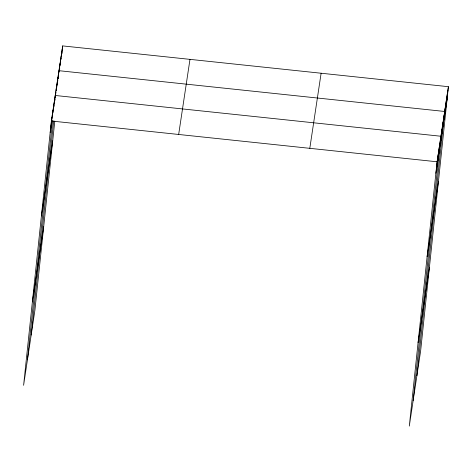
<?xml version="1.0" encoding="UTF-8"?>
<svg xmlns="http://www.w3.org/2000/svg" width="472" height="472" viewBox="0 0 472 472"><rect width="100%" height="100%" fill="white"/><g stroke="black" fill="none" stroke-linecap="round" stroke-linejoin="round"><path stroke-width="0.71" d="M448.4 86.689L437.084 161.784L409.301 426.092L420.623 350.991L448.4 86.689L62.699 45.908L51.377 121.009L23.6 385.311L34.916 310.216L54.799 121.05M50.722 128.826L51.932 117.357M51.277 125.174L51.725 120.879M51.879 119.445L52.48 113.711M52.427 115.799L53.029 110.064M52.899 112.867L53.578 106.418M53.377 109.935L54.127 102.772M53.849 107.002L54.074 104.855M54.227 103.421L54.675 99.12M27.447 359.782L52.563 120.844M54.398 103.356L54.551 101.922M54.699 100.489L55.23 95.474L440.931 136.249L413.153 400.557M54.858 100.53L55.006 99.102M55.159 97.669L55.761 91.934M55.312 97.71L55.466 96.276M55.69 94.129L55.92 91.975M56.068 90.541L56.292 88.394M56.227 90.589L56.374 89.155M56.528 87.721L56.829 84.854M56.681 87.762L57.36 81.314M57.141 84.936L57.366 82.789M57.519 81.355L57.897 77.774M57.672 81.396L57.826 79.963M57.979 78.529L58.428 74.234M31.181 334.996L53.678 120.95M58.133 78.576L58.286 77.142M58.51 74.989L58.965 70.694L444.665 111.469L416.888 375.777M58.971 72.169L59.496 67.154M59.425 69.343L60.027 63.614M59.584 69.384L59.732 67.95M59.962 65.803L60.563 60.068M60.416 62.982L60.646 60.829M60.794 59.395L61.094 56.528M60.953 59.437L61.1 58.009M61.254 56.575L61.631 52.988M61.407 56.616L61.561 55.183M61.714 53.749L62.162 49.448M61.867 53.79L62.092 51.643M62.245 50.209L62.699 45.908M436.429 169.601L437.632 158.138M436.978 165.955L438.181 154.492M437.526 162.309L438.73 150.839M438.075 158.657L439.284 147.193M438.624 155.011L439.833 143.547M439.178 151.364L440.382 139.901M440.258 144.178L441.462 132.709M440.795 140.638L441.998 129.169M441.326 137.098L442.529 125.629M441.863 133.552L443.066 122.089M442.394 130.012L443.597 118.549M442.925 126.472L444.134 115.009M443.993 119.392L445.196 107.929M444.53 115.852L445.733 104.389M445.061 112.312L446.264 100.849M445.592 108.772L446.801 97.309M446.128 105.232L447.332 93.769M446.659 101.692L447.869 90.229M50.174 132.473L52.008 120.313M41.406 215.91L52.722 140.809M32.367 301.873L43.684 226.778M178.664 134.461L189.98 59.366M309.803 148.326L321.119 73.231M435.88 173.248L447.196 98.152M427.107 256.685L438.423 181.59M418.074 342.654L429.39 267.553M51.377 121.009L437.084 161.784"/></g></svg>
